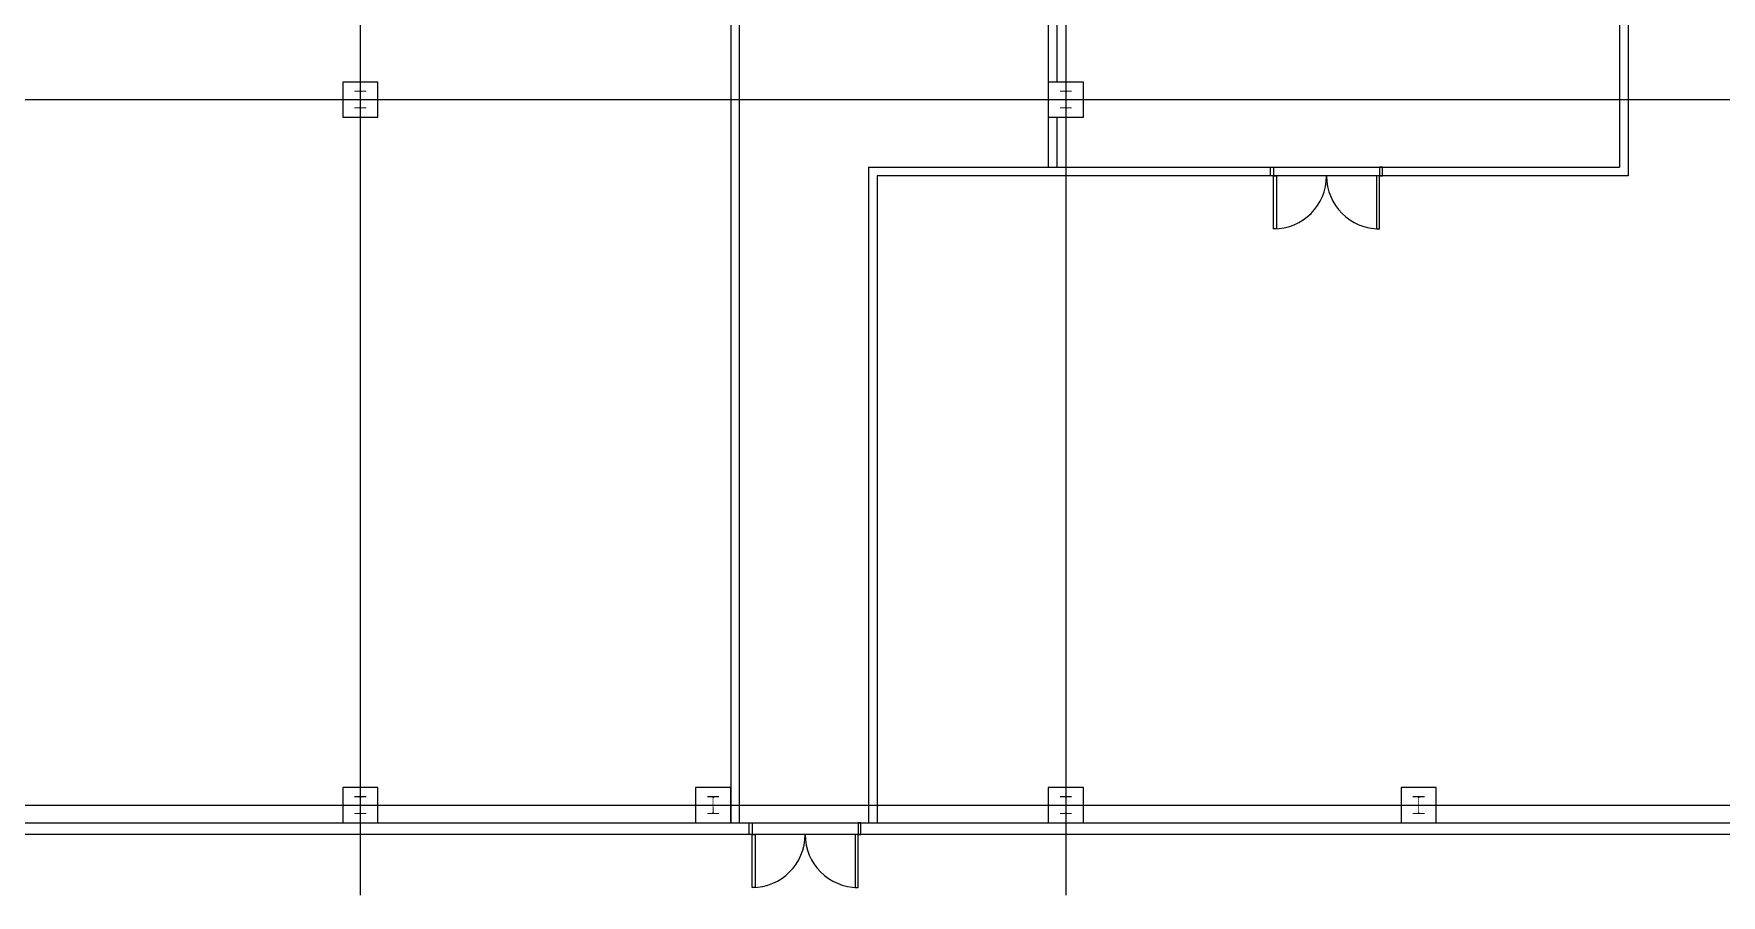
# Model space of a CAD drawing. Header units: inches. Extents: x 6906 to 14988, y -851 to 13048.
# Drawn here: x 10111 to 11259, y 10359 to 10945 of the extents above; entities that cross this region are included whole.
import ezdxf

# ---------------------------------------------------------------- set-up
doc = ezdxf.new("R2010")
doc.units = ezdxf.units.IN
doc.header["$MEASUREMENT"] = 0

# ---------------------------------------------------------------- blocks, each defined once
blk = doc.blocks.new('GROUND FL')
h = blk.add_hatch(color=256)
edge = h.paths.add_edge_path()
edge.add_line((-2876, -2153.8), (-2884, -2153.8))
edge.add_line((-2884, -2153.8), (-2884, -2153.1))
edge.add_line((-2884, -2153.1), (-2881, -2153.1))
edge.add_arc((-2881, -2152.3), 0.75, 270.0217, 360.0217)
edge.add_line((-2880.2, -2152.3), (-2880.3, -2143.1))
edge.add_arc((-2881, -2143.1), 0.75, 0.0217, 90.0217)
edge.add_line((-2881, -2142.4), (-2884, -2142.4))
edge.add_line((-2884, -2142.4), (-2884, -2141.6))
edge.add_line((-2884, -2141.6), (-2876, -2141.6))
edge.add_line((-2876, -2141.6), (-2876, -2142.4))
edge.add_line((-2876, -2142.4), (-2879, -2142.4))
edge.add_arc((-2879, -2143.1), 0.75, 90.0217, 180.0217)
edge.add_line((-2879.8, -2143.1), (-2879.7, -2152.3))
edge.add_arc((-2879, -2152.3), 0.75, 180.0217, 270.0217)
edge.add_line((-2879, -2153.1), (-2876, -2153.1))
edge.add_line((-2876, -2153.1), (-2876, -2153.8))
h = blk.add_hatch(color=256)
edge = h.paths.add_edge_path()
edge.add_line((-2396, -2153.8), (-2404, -2153.8))
edge.add_line((-2404, -2153.8), (-2404, -2153.1))
edge.add_line((-2404, -2153.1), (-2401, -2153.1))
edge.add_arc((-2401, -2152.3), 0.75, 270.0217, 360.0217)
edge.add_line((-2400.2, -2152.3), (-2400.3, -2143.1))
edge.add_arc((-2401, -2143.1), 0.75, 0.0217, 90.0217)
edge.add_line((-2401, -2142.4), (-2404, -2142.4))
edge.add_line((-2404, -2142.4), (-2404, -2141.6))
edge.add_line((-2404, -2141.6), (-2396, -2141.6))
edge.add_line((-2396, -2141.6), (-2396, -2142.4))
edge.add_line((-2396, -2142.4), (-2399, -2142.4))
edge.add_arc((-2399, -2143.1), 0.75, 90.0217, 180.0217)
edge.add_line((-2399.8, -2143.1), (-2399.7, -2152.3))
edge.add_arc((-2399, -2152.3), 0.75, 180.0217, 270.0217)
edge.add_line((-2399, -2153.1), (-2396, -2153.1))
edge.add_line((-2396, -2153.1), (-2396, -2153.8))
h = blk.add_hatch(color=256)
edge = h.paths.add_edge_path()
edge.add_line((-2876, -2633.8), (-2884, -2633.8))
edge.add_line((-2884, -2633.8), (-2884, -2633.1))
edge.add_line((-2884, -2633.1), (-2881, -2633.1))
edge.add_arc((-2881, -2632.3), 0.75, 270.0217, 360.0217)
edge.add_line((-2880.2, -2632.3), (-2880.3, -2623.1))
edge.add_arc((-2881, -2623.1), 0.75, 0.0217, 90.0217)
edge.add_line((-2881, -2622.4), (-2884, -2622.4))
edge.add_line((-2884, -2622.4), (-2884, -2621.6))
edge.add_line((-2884, -2621.6), (-2876, -2621.6))
edge.add_line((-2876, -2621.6), (-2876, -2622.4))
edge.add_line((-2876, -2622.4), (-2879, -2622.4))
edge.add_arc((-2879, -2623.1), 0.75, 90.0217, 180.0217)
edge.add_line((-2879.8, -2623.1), (-2879.7, -2632.3))
edge.add_arc((-2879, -2632.3), 0.75, 180.0217, 270.0217)
edge.add_line((-2879, -2633.1), (-2876, -2633.1))
edge.add_line((-2876, -2633.1), (-2876, -2633.8))
h = blk.add_hatch(color=256)
edge = h.paths.add_edge_path()
edge.add_line((-2636, -2633.8), (-2644, -2633.8))
edge.add_line((-2644, -2633.8), (-2644, -2633.1))
edge.add_line((-2644, -2633.1), (-2641, -2633.1))
edge.add_arc((-2641, -2632.3), 0.75, 270.0217, 360.0217)
edge.add_line((-2640.2, -2632.3), (-2640.3, -2623.1))
edge.add_arc((-2641, -2623.1), 0.75, 0.0217, 90.0217)
edge.add_line((-2641, -2622.4), (-2644, -2622.4))
edge.add_line((-2644, -2622.4), (-2644, -2621.6))
edge.add_line((-2644, -2621.6), (-2636, -2621.6))
edge.add_line((-2636, -2621.6), (-2636, -2622.4))
edge.add_line((-2636, -2622.4), (-2639, -2622.4))
edge.add_arc((-2639, -2623.1), 0.75, 90.0217, 180.0217)
edge.add_line((-2639.8, -2623.1), (-2639.7, -2632.3))
edge.add_arc((-2639, -2632.3), 0.75, 180.0217, 270.0217)
edge.add_line((-2639, -2633.1), (-2636, -2633.1))
edge.add_line((-2636, -2633.1), (-2636, -2633.8))
h = blk.add_hatch(color=256)
edge = h.paths.add_edge_path()
edge.add_line((-2396, -2633.8), (-2404, -2633.8))
edge.add_line((-2404, -2633.8), (-2404, -2633.1))
edge.add_line((-2404, -2633.1), (-2401, -2633.1))
edge.add_arc((-2401, -2632.3), 0.75, 270.0217, 360.0217)
edge.add_line((-2400.2, -2632.3), (-2400.3, -2623.1))
edge.add_arc((-2401, -2623.1), 0.75, 0.0217, 90.0217)
edge.add_line((-2401, -2622.4), (-2404, -2622.4))
edge.add_line((-2404, -2622.4), (-2404, -2621.6))
edge.add_line((-2404, -2621.6), (-2396, -2621.6))
edge.add_line((-2396, -2621.6), (-2396, -2622.4))
edge.add_line((-2396, -2622.4), (-2399, -2622.4))
edge.add_arc((-2399, -2623.1), 0.75, 90.0217, 180.0217)
edge.add_line((-2399.8, -2623.1), (-2399.7, -2632.3))
edge.add_arc((-2399, -2632.3), 0.75, 180.0217, 270.0217)
edge.add_line((-2399, -2633.1), (-2396, -2633.1))
edge.add_line((-2396, -2633.1), (-2396, -2633.8))
h = blk.add_hatch(color=256)
edge = h.paths.add_edge_path()
edge.add_line((-2156, -2633.8), (-2164, -2633.8))
edge.add_line((-2164, -2633.8), (-2164, -2633.1))
edge.add_line((-2164, -2633.1), (-2161, -2633.1))
edge.add_arc((-2161, -2632.3), 0.75, 270.0217, 360.0217)
edge.add_line((-2160.2, -2632.3), (-2160.3, -2623.1))
edge.add_arc((-2161, -2623.1), 0.75, 0.0217, 90.0217)
edge.add_line((-2161, -2622.4), (-2164, -2622.4))
edge.add_line((-2164, -2622.4), (-2164, -2621.6))
edge.add_line((-2164, -2621.6), (-2156, -2621.6))
edge.add_line((-2156, -2621.6), (-2156, -2622.4))
edge.add_line((-2156, -2622.4), (-2159, -2622.4))
edge.add_arc((-2159, -2623.1), 0.75, 90.0217, 180.0217)
edge.add_line((-2159.8, -2623.1), (-2159.7, -2632.3))
edge.add_arc((-2159, -2632.3), 0.75, 180.0217, 270.0217)
edge.add_line((-2159, -2633.1), (-2156, -2633.1))
edge.add_line((-2156, -2633.1), (-2156, -2633.8))
at = {"ltscale": 0.7}
for p, q in [((-2880, 0), (-2880, -2689)), ((-2400, 0), (-2400, -2689)), ((-6063.5, -2147.7), (76.1, -2147.7)), ((-6063.5, -2627.7), (76.1, -2627.7))]:
    blk.add_line(p, q, dxfattribs=at)
at = {"lineweight": -3}
for p, q in [((-2412, -1446.3), (-2412, -2193.7)), ((-2023.3, -1836.5), (-2023.3, -2193.7)), ((-2622.2, -1998.6), (-2622.2, -2639.7)), ((-2528.4, -2199.7), (-2528.4, -2639.7))]:
    blk.add_line(p, q, dxfattribs=at)
at = {"linetype": 'Continuous', "lineweight": -3}
for p, q in [((-2406.2, -1679.7), (-2406.2, -2135.8)), ((-2017.5, -1830.7), (-2017.5, -2199.7)), ((-2628, -1998.6), (-2628, -2639.7)), ((-2406.2, -2159.7), (-2406.2, -2193.7)), ((-2534.3, -2193.7), (-2534.3, -2639.7))]:
    blk.add_line(p, q, dxfattribs=at)
for p, q in [((-2534.3, -2193.7), (-2023.3, -2193.7)), ((-2017.5, -2199.7), (-2528.4, -2199.7)), ((-6002.1, -2639.7), (-12, -2639.7)), ((20, -2647.7), (-6012, -2647.7))]:
    blk.add_line(p, q)
for points in [[(-2892, -2159.7), (-2868, -2159.7), (-2868, -2135.8), (-2892, -2135.8)], [(-2412, -2159.7), (-2388, -2159.7), (-2388, -2135.8), (-2412, -2135.8)], [(-2892, -2639.7), (-2868, -2639.7), (-2868, -2615.8), (-2892, -2615.8)], [(-2652, -2639.7), (-2628, -2639.7), (-2628, -2615.8), (-2652, -2615.8)], [(-2412, -2639.7), (-2388, -2639.7), (-2388, -2615.8), (-2412, -2615.8)], [(-2172, -2639.7), (-2148, -2639.7), (-2148, -2615.8), (-2172, -2615.8)]]:
    blk.add_lwpolyline(points, close=True)
for points in [[(-2258.7, -2199.7), (-2260.7, -2199.7), (-2260.7, -2193.7), (-2258.7, -2193.7)], [(-2258.7, -2199.7), (-2256.7, -2199.7), (-2256.7, -2235.7), (-2258.7, -2235.7)], [(-2186.7, -2199.7), (-2188.7, -2199.7), (-2188.7, -2235.7), (-2186.7, -2235.7)], [(-2186.7, -2199.7), (-2184.7, -2199.7), (-2184.7, -2193.7), (-2186.7, -2193.7)], [(-2613.4, -2647.7), (-2615.4, -2647.7), (-2615.4, -2639.7), (-2613.4, -2639.7)], [(-2541.4, -2647.7), (-2539.4, -2647.7), (-2539.4, -2639.7), (-2541.4, -2639.7)], [(-2613.4, -2647.7), (-2611.4, -2647.7), (-2611.4, -2683.7), (-2613.4, -2683.7)], [(-2541.4, -2647.7), (-2543.4, -2647.7), (-2543.4, -2683.7), (-2541.4, -2683.7)]]:
    blk.add_lwpolyline(points, close=True, dxfattribs=at)
for centre, start, end in [((-2258.7, -2199.7), 270, 0), ((-2186.7, -2199.7), 180, 270), ((-2613.4, -2647.7), 270, 0), ((-2541.4, -2647.7), 180, 270)]:
    blk.add_arc(centre, 36, start, end, dxfattribs=at)

msp = doc.modelspace()

# ---------------------------------------------------------------- block references
msp.add_blockref('GROUND FL', (13213.3, 13048.1))

doc.saveas('drawing.dxf')
